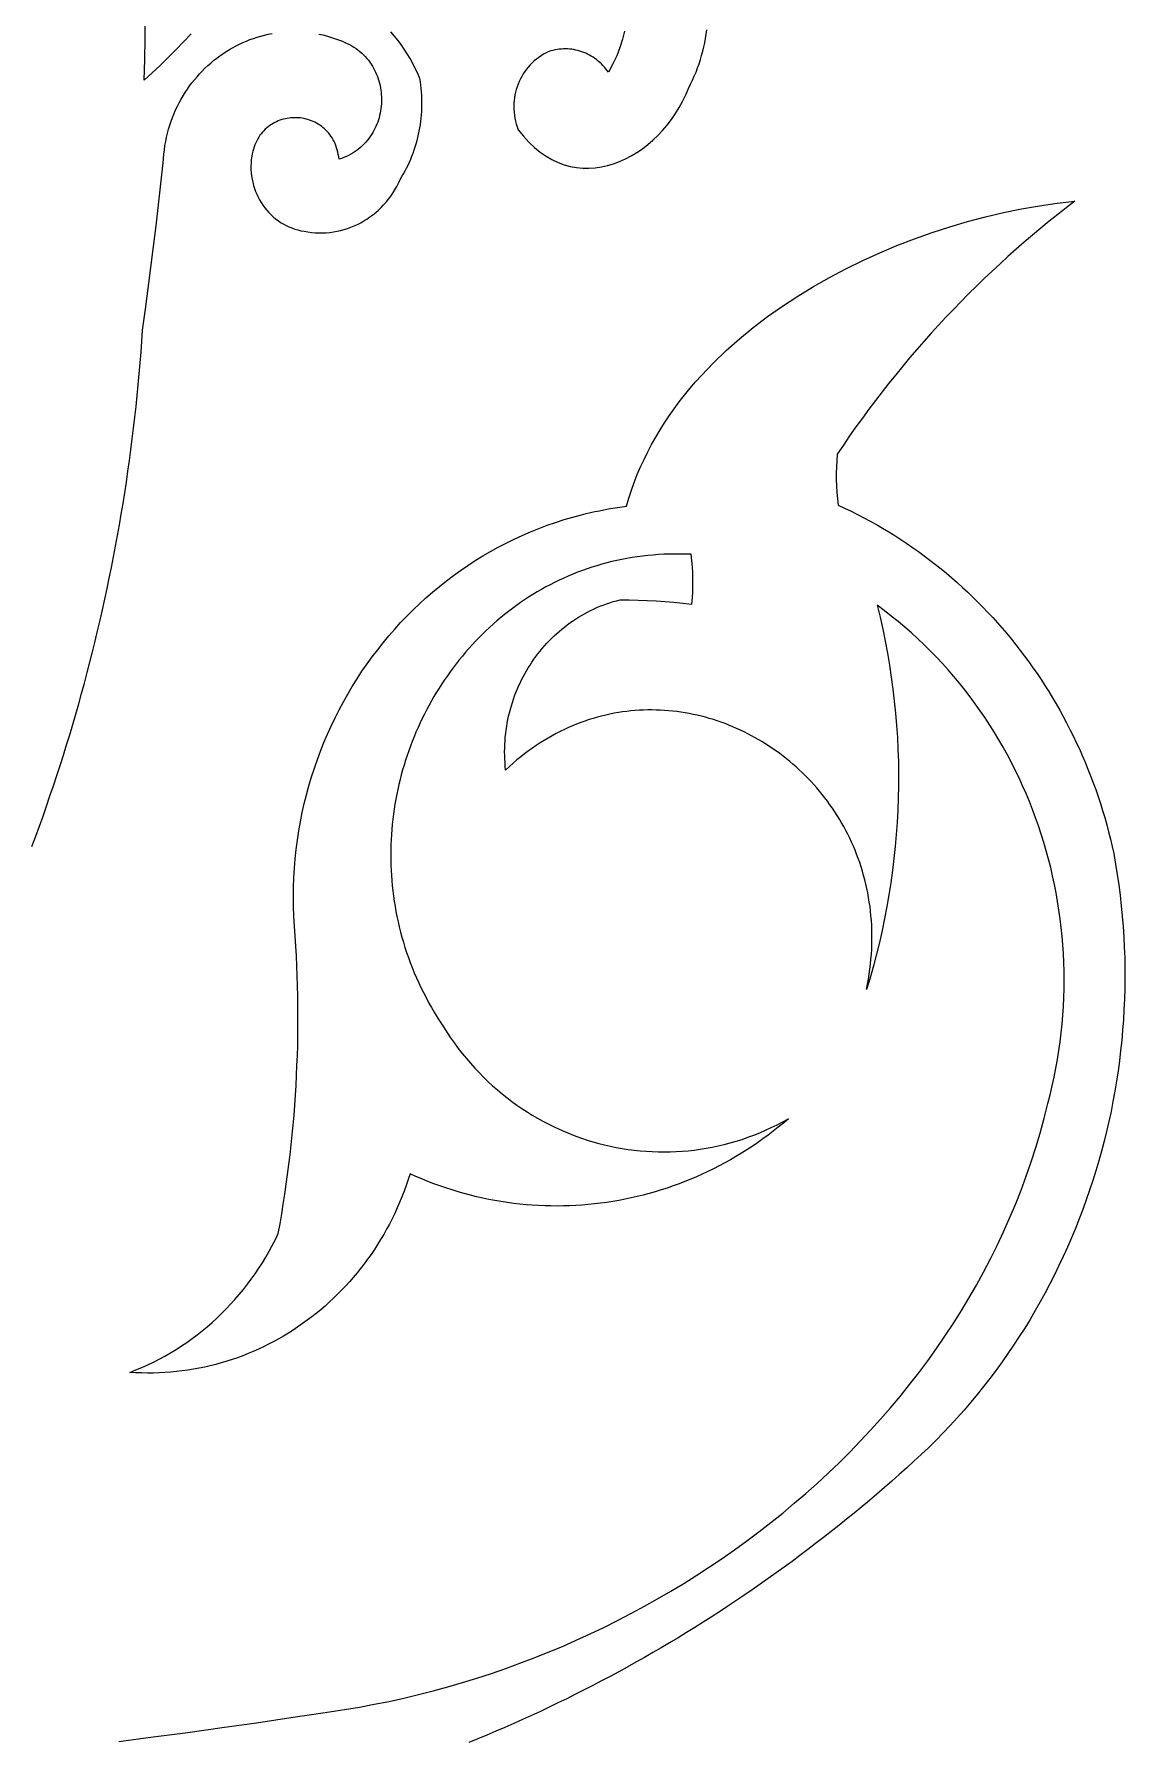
# Model space of a CAD drawing. Extents: x -425 to 425, y -1100 to 1100.
# Drawn here: x 70.5 to 214.1, y -197 to 27.7 of the extents above; entities that cross this region are included whole.
import ezdxf

# ---------------------------------------------------------------- set-up
doc = ezdxf.new("R2010")
doc.units = 0
doc.layers.add('LAYER_1', color=18, linetype='CONTINUOUS')

msp = doc.modelspace()

# ---------------------------------------------------------------- linework, layer by layer
at = {"layer": 'LAYER_1'}
for points in [[(91.15, 27.69), (90.16, 26.63), (89.16, 25.58), (88.14, 24.56), (87.1, 23.55), (86.05, 22.56), (84.98, 21.58), (85.06, 24.34), (85.1, 27.09), (85.1, 29.84)], [(70.22, -79.26), (70.71, -77.94), (71.19, -76.62), (71.67, -75.29), (72.13, -73.96), (72.59, -72.63), (73.04, -71.29), (73.49, -69.95), (73.92, -68.61), (74.35, -67.26), (74.77, -65.91), (75.18, -64.56), (75.58, -63.2), (75.98, -61.85), (76.37, -60.49), (76.75, -59.12), (77.12, -57.76), (77.48, -56.39), (77.84, -55.01), (78.19, -53.64), (78.53, -52.26), (78.86, -50.88), (79.18, -49.5), (79.5, -48.11), (79.81, -46.73), (80.1, -45.33), (80.4, -43.94), (80.68, -42.55), (80.95, -41.15), (81.22, -39.75), (81.48, -38.35), (81.73, -36.94), (81.97, -35.54), (82.2, -34.13), (82.43, -32.71), (82.64, -31.3), (82.85, -29.89), (83.05, -28.47), (83.24, -27.05), (83.42, -25.63), (83.6, -24.2), (83.76, -22.78), (83.92, -21.35), (84.07, -19.92), (84.21, -18.49), (84.34, -17.06), (84.46, -15.62), (84.58, -14.19), (84.69, -12.75), (84.78, -11.31), (85.16, -8.56), (85.52, -5.81), (85.87, -3.06), (86.22, -0.31), (86.55, 2.44), (86.88, 5.2), (87.19, 7.96), (87.49, 10.71), (87.53, 11.29), (87.58, 11.87), (87.64, 12.43), (87.72, 12.99), (87.82, 13.54), (87.93, 14.09), (88.06, 14.62), (88.2, 15.15), (88.36, 15.67), (88.53, 16.19), (88.72, 16.69), (88.92, 17.19), (89.13, 17.68), (89.36, 18.16), (89.6, 18.63), (89.85, 19.09), (90.11, 19.54), (90.39, 19.99), (90.68, 20.42), (90.97, 20.84), (91.28, 21.26), (91.61, 21.66), (91.94, 22.05), (92.28, 22.43), (92.63, 22.8), (92.99, 23.16), (93.36, 23.51), (93.74, 23.85), (94.13, 24.18), (94.53, 24.49), (94.93, 24.79), (95.35, 25.08), (95.77, 25.36), (96.2, 25.62), (96.63, 25.87), (97.08, 26.11), (97.53, 26.34), (97.98, 26.55), (98.44, 26.75), (98.91, 26.93), (99.38, 27.1), (99.86, 27.26), (100.34, 27.4), (100.83, 27.52), (101.32, 27.64), (101.82, 27.73)], [(107.96, 27.66), (108.48, 27.55), (109, 27.42), (109.52, 27.27), (110.04, 27.1), (110.56, 26.91), (111.08, 26.71), (111.4, 26.57), (111.72, 26.43), (112.03, 26.28), (112.32, 26.11), (112.6, 25.94), (112.88, 25.75), (113.14, 25.56), (113.39, 25.36), (113.63, 25.15), (113.86, 24.93), (114.08, 24.7), (114.29, 24.47), (114.49, 24.22), (114.67, 23.98), (114.85, 23.72), (115.02, 23.46), (115.17, 23.19), (115.31, 22.92), (115.45, 22.65), (115.57, 22.36), (115.68, 22.08), (115.79, 21.79), (115.88, 21.5), (115.96, 21.2), (116.03, 20.9), (116.09, 20.6), (116.14, 20.3), (116.17, 20), (116.2, 19.69), (116.22, 19.39), (116.23, 19.08), (116.22, 18.77), (116.21, 18.47), (116.18, 18.16), (116.15, 17.86), (116.1, 17.56), (116.05, 17.25), (115.98, 16.96), (115.9, 16.66), (115.82, 16.37), (115.72, 16.08), (115.61, 15.79), (115.49, 15.51), (115.36, 15.23), (115.22, 14.96), (115.07, 14.69), (114.91, 14.43), (114.74, 14.17), (114.56, 13.92), (114.37, 13.68), (114.17, 13.44), (113.96, 13.21), (113.74, 12.99), (113.51, 12.78), (113.26, 12.58), (113.01, 12.38), (112.75, 12.2), (112.48, 12.02), (112.19, 11.85), (111.9, 11.7), (111.6, 11.55), (111.28, 11.42), (110.96, 11.3), (110.63, 11.19), (110.59, 11.51), (110.54, 11.83), (110.47, 12.13), (110.4, 12.43), (110.31, 12.71), (110.21, 12.99), (110.11, 13.26), (109.99, 13.51), (109.86, 13.76), (109.72, 14), (109.57, 14.22), (109.42, 14.44), (109.25, 14.65), (109.08, 14.84), (108.9, 15.03), (108.71, 15.21), (108.51, 15.37), (108.31, 15.53), (108.11, 15.67), (107.89, 15.81), (107.68, 15.94), (107.45, 16.05), (107.23, 16.16), (107, 16.25), (106.76, 16.34), (106.53, 16.42), (106.29, 16.48), (106.04, 16.54), (105.8, 16.58), (105.55, 16.62), (105.31, 16.64), (105.06, 16.65), (104.81, 16.66), (104.56, 16.65), (104.31, 16.63), (104.07, 16.61), (103.82, 16.57), (103.58, 16.52), (103.34, 16.46), (103.1, 16.4), (102.86, 16.32), (102.63, 16.23), (102.4, 16.13), (102.17, 16.02), (101.95, 15.9), (101.73, 15.77), (101.52, 15.62), (101.32, 15.47), (101.12, 15.31), (100.93, 15.14), (100.74, 14.95), (100.56, 14.76), (100.39, 14.55), (100.23, 14.34), (100.08, 14.11), (99.93, 13.88), (99.8, 13.63), (99.67, 13.37), (99.56, 13.1), (99.45, 12.82), (99.36, 12.53), (99.27, 12.23), (99.2, 11.92), (99.14, 11.6), (99.08, 11.16), (99.05, 10.72), (99.03, 10.28), (99.04, 9.84), (99.07, 9.41), (99.12, 8.99), (99.18, 8.57), (99.27, 8.15), (99.38, 7.75), (99.5, 7.35), (99.64, 6.96), (99.8, 6.57), (99.98, 6.2), (100.18, 5.83), (100.39, 5.48), (100.61, 5.14), (100.86, 4.81), (101.11, 4.49), (101.39, 4.19), (101.67, 3.9), (101.97, 3.62), (102.28, 3.36), (102.61, 3.11), (102.95, 2.88), (103.3, 2.67), (103.66, 2.47), (104.03, 2.3), (104.41, 2.14), (104.81, 2), (105.21, 1.88), (105.62, 1.78), (106.04, 1.71), (106.53, 1.62), (107.02, 1.56), (107.51, 1.51), (107.99, 1.49), (108.47, 1.49), (108.95, 1.51), (109.43, 1.56), (109.9, 1.62), (110.37, 1.7), (110.84, 1.81), (111.3, 1.93), (111.75, 2.07), (112.19, 2.23), (112.63, 2.41), (113.06, 2.61), (113.49, 2.83), (113.9, 3.06), (114.3, 3.32), (114.7, 3.59), (115.08, 3.87), (115.46, 4.18), (115.82, 4.5), (116.17, 4.83), (116.5, 5.18), (116.83, 5.55), (117.14, 5.93), (117.43, 6.33), (117.71, 6.74), (117.98, 7.17), (118.23, 7.61), (118.46, 8.06), (118.68, 8.53), (118.9, 8.9), (119.12, 9.27), (119.33, 9.65), (119.53, 10.03), (119.72, 10.42), (119.9, 10.81), (120.07, 11.2), (120.23, 11.6), (120.39, 12), (120.53, 12.41), (120.66, 12.82), (120.79, 13.23), (120.91, 13.64), (121.01, 14.06), (121.11, 14.48), (121.2, 14.9), (121.27, 15.32), (121.34, 15.75), (121.4, 16.17), (121.45, 16.6), (121.49, 17.03), (121.52, 17.46), (121.54, 17.9), (121.55, 18.33), (121.55, 18.76), (121.54, 19.19), (121.52, 19.63), (121.49, 20.06), (121.46, 20.5), (121.41, 20.93), (121.35, 21.36), (121.28, 21.8), (120.99, 22.48), (120.67, 23.15), (120.34, 23.81), (119.98, 24.45), (119.61, 25.07), (119.22, 25.68), (118.8, 26.28), (118.37, 26.85), (117.92, 27.41), (117.46, 27.95)], [(148.21, 28.06), (147.95, 26.98), (147.61, 25.9), (147.19, 24.81), (146.69, 23.73), (146.1, 22.64), (145.93, 22.88), (145.75, 23.11), (145.57, 23.33), (145.37, 23.54), (145.17, 23.75), (144.96, 23.94), (144.75, 24.12), (144.53, 24.3), (144.31, 24.46), (144.07, 24.62), (143.84, 24.76), (143.6, 24.9), (143.35, 25.03), (143.1, 25.14), (142.85, 25.25), (142.59, 25.34), (142.33, 25.43), (142.07, 25.5), (141.8, 25.56), (141.53, 25.62), (141.26, 25.66), (140.99, 25.69), (140.72, 25.71), (140.44, 25.72), (140.17, 25.71), (139.89, 25.7), (139.61, 25.67), (139.34, 25.63), (139.06, 25.59), (138.79, 25.52), (138.51, 25.45), (138.24, 25.37), (137.89, 25.2), (137.55, 25.02), (137.22, 24.82), (136.91, 24.6), (136.61, 24.37), (136.32, 24.13), (136.04, 23.88), (135.78, 23.61), (135.53, 23.33), (135.3, 23.04), (135.08, 22.74), (134.87, 22.43), (134.68, 22.1), (134.51, 21.77), (134.35, 21.44), (134.21, 21.09), (134.08, 20.74), (133.96, 20.38), (133.87, 20.02), (133.79, 19.65), (133.72, 19.28), (133.68, 18.9), (133.65, 18.52), (133.64, 18.14), (133.65, 17.76), (133.67, 17.37), (133.71, 16.99), (133.77, 16.6), (133.86, 16.22), (133.95, 15.84), (134.07, 15.46), (134.21, 15.08), (134.9, 14.21), (135.62, 13.42), (136.36, 12.73), (137.11, 12.11), (137.88, 11.58), (138.66, 11.14), (139.46, 10.76), (140.26, 10.47), (141.07, 10.25), (141.89, 10.1), (142.71, 10.02), (143.53, 10.01), (144.34, 10.07), (145.16, 10.18), (145.96, 10.36), (146.76, 10.6), (147.55, 10.89), (148.33, 11.24), (149.09, 11.64), (149.83, 12.08), (150.56, 12.58), (151.26, 13.12), (151.94, 13.7), (152.59, 14.33), (153.22, 14.99), (153.81, 15.69), (154.38, 16.42), (154.91, 17.19), (155.4, 17.98), (155.85, 18.8), (156.27, 19.65), (156.64, 20.52), (156.91, 21.05), (157.16, 21.59), (157.39, 22.12), (157.62, 22.67), (157.83, 23.21), (158.02, 23.76), (158.2, 24.31), (158.36, 24.86), (158.51, 25.41), (158.65, 25.97), (158.77, 26.53), (158.88, 27.09), (158.97, 27.65), (159.05, 28.21)], [(81.66, -197.09), (86.19, -196.5), (90.72, -195.9), (95.24, -195.27), (99.77, -194.62), (104.29, -193.95), (108.8, -193.27), (113.32, -192.56), (115.27, -192.2), (117.22, -191.81), (119.16, -191.38), (121.1, -190.92), (123.03, -190.43), (124.96, -189.9), (126.87, -189.35), (128.78, -188.76), (130.68, -188.14), (132.57, -187.49), (134.45, -186.8), (136.32, -186.09), (138.18, -185.34), (140.03, -184.57), (141.86, -183.76), (143.69, -182.93), (145.49, -182.07), (147.29, -181.17), (149.06, -180.25), (150.83, -179.3), (152.57, -178.32), (154.3, -177.31), (156.02, -176.28), (157.71, -175.21), (159.39, -174.12), (161.05, -173), (162.68, -171.86), (164.3, -170.69), (165.9, -169.49), (167.47, -168.27), (169.03, -167.02), (170.56, -165.74), (172.06, -164.44), (173.55, -163.12), (175.01, -161.77), (176.44, -160.4), (177.85, -159), (179.23, -157.58), (180.58, -156.13), (181.91, -154.66), (183.21, -153.17), (184.48, -151.66), (185.72, -150.12), (186.93, -148.56), (188.11, -146.98), (189.26, -145.38), (190.38, -143.75), (191.46, -142.11), (192.51, -140.44), (193.53, -138.75), (194.52, -137.04), (195.46, -135.32), (196.38, -133.57), (197.26, -131.8), (198.1, -130.02), (198.9, -128.21), (199.67, -126.39), (200.4, -124.54), (201.09, -122.68), (201.74, -120.81), (202.35, -118.91), (202.91, -117), (203.44, -115.06), (203.93, -113.12), (204.22, -111.96), (204.5, -110.8), (204.75, -109.64), (204.98, -108.48), (205.19, -107.32), (205.38, -106.15), (205.54, -104.99), (205.68, -103.82), (205.8, -102.66), (205.9, -101.49), (205.98, -100.33), (206.03, -99.17), (206.06, -98.01), (206.07, -96.85), (206.06, -95.69), (206.03, -94.53), (205.98, -93.38), (205.9, -92.22), (205.81, -91.08), (205.69, -89.93), (205.55, -88.79), (205.39, -87.65), (205.22, -86.52), (205.02, -85.39), (204.8, -84.27), (204.56, -83.15), (204.3, -82.04), (204.02, -80.93), (203.72, -79.83), (203.4, -78.74), (203.06, -77.65), (202.7, -76.57), (202.32, -75.49), (201.92, -74.43), (201.51, -73.37), (201.07, -72.32), (200.61, -71.28), (200.14, -70.25), (199.64, -69.23), (199.13, -68.21), (198.6, -67.21), (198.05, -66.21), (197.48, -65.23), (196.9, -64.26), (196.29, -63.3), (195.67, -62.35), (195.03, -61.41), (194.37, -60.48), (193.69, -59.57), (193, -58.67), (192.28, -57.78), (191.55, -56.9), (190.81, -56.04), (190.04, -55.19), (189.26, -54.36), (188.46, -53.54), (187.64, -52.73), (186.81, -51.94), (185.96, -51.17), (185.1, -50.41), (184.21, -49.66), (183.31, -48.94), (182.4, -48.23), (181.46, -47.53), (181.84, -49.1), (182.19, -50.66), (182.52, -52.24), (182.81, -53.81), (183.08, -55.39), (183.32, -56.98), (183.53, -58.56), (183.72, -60.15), (183.88, -61.74), (184.01, -63.34), (184.12, -64.93), (184.2, -66.53), (184.25, -68.12), (184.27, -69.72), (184.27, -71.32), (184.24, -72.92), (184.18, -74.51), (184.09, -76.11), (183.98, -77.7), (183.84, -79.29), (183.67, -80.88), (183.48, -82.46), (183.26, -84.05), (183.01, -85.63), (182.74, -87.2), (182.43, -88.77), (182.11, -90.34), (181.75, -91.9), (181.37, -93.45), (180.96, -95), (180.52, -96.55), (180.06, -98.09), (180.19, -97.41), (180.31, -96.75), (180.41, -96.08), (180.51, -95.42), (180.58, -94.77), (180.65, -94.11), (180.7, -93.46), (180.74, -92.82), (180.76, -92.18), (180.78, -91.54), (180.78, -90.9), (180.76, -90.28), (180.74, -89.65), (180.7, -89.03), (180.65, -88.41), (180.59, -87.8), (180.52, -87.19), (180.43, -86.59), (180.33, -85.99), (180.23, -85.4), (180.11, -84.81), (179.98, -84.23), (179.84, -83.65), (179.68, -83.08), (179.52, -82.52), (179.35, -81.95), (179.16, -81.4), (178.97, -80.85), (178.76, -80.3), (178.55, -79.76), (178.33, -79.23), (178.09, -78.7), (177.85, -78.18), (177.6, -77.67), (177.33, -77.16), (177.06, -76.66), (176.78, -76.16), (176.49, -75.67), (176.2, -75.19), (175.89, -74.71), (175.58, -74.24), (175.25, -73.78), (174.92, -73.33), (174.58, -72.88), (174.24, -72.44), (173.88, -72), (173.52, -71.57), (173.15, -71.15), (172.78, -70.74), (172.39, -70.34), (172, -69.94), (171.61, -69.55), (171.2, -69.17), (170.79, -68.8), (170.37, -68.43), (169.95, -68.07), (169.52, -67.72), (169.09, -67.38), (168.65, -67.05), (168.2, -66.72), (167.75, -66.41), (167.29, -66.1), (166.83, -65.8), (166.36, -65.51), (165.89, -65.23), (165.41, -64.96), (164.93, -64.7), (164.45, -64.44), (163.96, -64.2), (163.46, -63.96), (162.96, -63.74), (162.46, -63.52), (161.95, -63.31), (161.44, -63.11), (160.93, -62.93), (160.42, -62.75), (159.9, -62.58), (159.37, -62.42), (158.85, -62.27), (158.32, -62.14), (157.79, -62.01), (157.25, -61.89), (156.72, -61.79), (156.18, -61.69), (155.64, -61.6), (155.1, -61.53), (154.55, -61.46), (154.01, -61.41), (153.46, -61.37), (152.91, -61.34), (152.37, -61.32), (151.82, -61.31), (151.26, -61.31), (150.71, -61.33), (150.16, -61.35), (149.61, -61.39), (149.06, -61.44), (148.5, -61.5), (147.95, -61.57), (147.4, -61.65), (146.84, -61.75), (146.29, -61.86), (145.74, -61.98), (145.19, -62.11), (144.64, -62.26), (144.09, -62.41), (143.54, -62.58), (143, -62.77), (142.45, -62.96), (141.91, -63.17), (141.37, -63.39), (140.83, -63.63), (140.29, -63.87), (139.75, -64.14), (139.22, -64.41), (138.69, -64.7), (138.16, -65), (137.63, -65.31), (137.11, -65.64), (136.59, -65.98), (136.08, -66.33), (135.56, -66.7), (135.05, -67.09), (134.55, -67.48), (134.05, -67.89), (133.55, -68.32), (133.05, -68.76), (132.56, -69.21), (132.52, -68.73), (132.48, -68.24), (132.45, -67.76), (132.44, -67.28), (132.43, -66.8), (132.44, -66.32), (132.46, -65.84), (132.49, -65.37), (132.52, -64.89), (132.57, -64.42), (132.63, -63.96), (132.7, -63.49), (132.78, -63.03), (132.87, -62.57), (132.96, -62.12), (133.07, -61.67), (133.19, -61.22), (133.32, -60.77), (133.45, -60.33), (133.6, -59.89), (133.75, -59.46), (133.91, -59.03), (134.09, -58.61), (134.27, -58.19), (134.46, -57.77), (134.66, -57.36), (134.86, -56.96), (135.08, -56.56), (135.3, -56.16), (135.53, -55.77), (135.77, -55.39), (136.02, -55.01), (136.28, -54.64), (136.54, -54.27), (136.82, -53.91), (137.1, -53.56), (137.38, -53.21), (137.68, -52.87), (137.98, -52.53), (138.29, -52.21), (138.6, -51.89), (138.93, -51.57), (139.26, -51.27), (139.59, -50.97), (139.94, -50.68), (140.29, -50.4), (140.65, -50.12), (141.01, -49.85), (141.38, -49.6), (141.76, -49.34), (142.14, -49.1), (142.53, -48.87), (142.92, -48.65), (143.32, -48.43), (143.73, -48.22), (144.14, -48.03), (144.56, -47.84), (144.98, -47.66), (145.41, -47.49), (145.84, -47.34), (146.28, -47.19), (146.72, -47.05), (147.17, -46.92), (147.62, -46.81), (148.81, -46.82), (149.99, -46.85), (151.18, -46.89), (152.36, -46.95), (153.54, -47.03), (154.72, -47.13), (155.9, -47.24), (157.08, -47.36), (157.14, -46.54), (157.18, -45.73), (157.2, -44.91), (157.2, -44.09), (157.18, -43.27), (157.14, -42.45), (157.08, -41.64), (157, -40.82), (156.27, -40.79), (155.54, -40.78), (154.82, -40.78), (154.1, -40.79), (153.39, -40.81), (152.68, -40.85), (151.97, -40.91), (151.27, -40.97), (150.58, -41.05), (149.89, -41.14), (149.21, -41.24), (148.53, -41.36), (147.85, -41.49), (147.18, -41.63), (146.52, -41.78), (145.86, -41.95), (145.21, -42.13), (144.57, -42.32), (143.92, -42.52), (143.29, -42.73), (142.66, -42.95), (142.04, -43.18), (141.42, -43.43), (140.81, -43.69), (140.2, -43.95), (139.61, -44.23), (139.01, -44.52), (138.43, -44.82), (137.85, -45.12), (137.27, -45.44), (136.71, -45.77), (136.15, -46.11), (135.59, -46.46), (135.05, -46.81), (134.51, -47.18), (133.98, -47.56), (133.45, -47.94), (132.93, -48.34), (132.42, -48.74), (131.92, -49.15), (131.42, -49.57), (130.93, -50), (130.45, -50.43), (129.97, -50.88), (129.51, -51.33), (129.05, -51.79), (128.59, -52.26), (128.15, -52.74), (127.71, -53.22), (127.29, -53.71), (126.87, -54.21), (126.46, -54.71), (126.05, -55.22), (125.66, -55.74), (125.27, -56.27), (124.89, -56.8), (124.52, -57.33), (124.16, -57.88), (123.81, -58.43), (123.46, -58.98), (123.13, -59.54), (122.8, -60.11), (122.48, -60.68), (122.17, -61.26), (121.87, -61.84), (121.58, -62.43), (121.3, -63.02), (121.03, -63.62), (120.76, -64.22), (120.51, -64.83), (120.27, -65.44), (120.03, -66.06), (119.81, -66.68), (119.59, -67.3), (119.39, -67.93), (119.19, -68.56), (119, -69.19), (118.83, -69.83), (118.66, -70.47), (118.51, -71.12), (118.36, -71.76), (118.23, -72.41), (118.1, -73.07), (117.99, -73.72), (117.88, -74.38), (117.79, -75.04), (117.71, -75.7), (117.64, -76.37), (117.57, -77.03), (117.52, -77.7), (117.48, -78.37), (117.46, -79.04), (117.44, -79.71), (117.43, -80.39), (117.44, -81.06), (117.45, -81.74), (117.48, -82.42), (117.52, -83.09), (117.57, -83.77), (117.63, -84.45), (117.71, -85.13), (117.79, -85.8), (117.89, -86.48), (118, -87.16), (118.12, -87.84), (118.26, -88.51), (118.4, -89.19), (118.56, -89.87), (118.73, -90.54), (118.91, -91.21), (119.11, -91.89), (119.31, -92.56), (119.53, -93.23), (119.76, -93.9), (120.01, -94.56), (120.27, -95.23), (120.54, -95.89), (120.82, -96.55), (121.12, -97.21), (121.42, -97.86), (121.75, -98.52), (122.08, -99.17), (122.43, -99.82), (122.79, -100.46), (123.17, -101.1), (123.56, -101.74), (123.96, -102.38), (124.38, -103.01), (124.84, -103.74), (125.32, -104.46), (125.82, -105.16), (126.33, -105.85), (126.85, -106.52), (127.39, -107.18), (127.93, -107.81), (128.49, -108.44), (129.06, -109.04), (129.65, -109.64), (130.24, -110.21), (130.85, -110.77), (131.47, -111.31), (132.09, -111.83), (132.73, -112.34), (133.38, -112.83), (134.04, -113.31), (134.7, -113.77), (135.38, -114.21), (136.06, -114.63), (136.75, -115.04), (137.45, -115.43), (138.16, -115.8), (138.87, -116.16), (139.6, -116.49), (140.32, -116.81), (141.06, -117.12), (141.8, -117.4), (142.55, -117.67), (143.3, -117.92), (144.05, -118.15), (144.82, -118.36), (145.58, -118.55), (146.35, -118.73), (147.12, -118.89), (147.9, -119.03), (148.68, -119.15), (149.46, -119.25), (150.25, -119.34), (151.04, -119.4), (151.83, -119.45), (152.62, -119.48), (153.41, -119.48), (154.2, -119.47), (155, -119.44), (155.79, -119.39), (156.59, -119.33), (157.38, -119.24), (158.17, -119.13), (158.97, -119), (159.76, -118.86), (160.55, -118.69), (161.33, -118.5), (162.12, -118.3), (162.9, -118.07), (163.68, -117.83), (164.46, -117.56), (165.23, -117.27), (166, -116.96), (166.76, -116.64), (167.53, -116.29), (168.28, -115.92), (169.03, -115.53), (169.78, -115.12), (169.12, -115.68), (168.45, -116.23), (167.78, -116.76), (167.1, -117.28), (166.41, -117.78), (165.72, -118.27), (165.02, -118.75), (164.31, -119.21), (163.6, -119.66), (162.88, -120.1), (162.15, -120.52), (161.42, -120.93), (160.68, -121.32), (159.94, -121.7), (159.19, -122.07), (158.44, -122.42), (157.68, -122.76), (156.92, -123.08), (156.15, -123.39), (155.38, -123.69), (154.61, -123.97), (153.83, -124.24), (153.04, -124.49), (152.26, -124.73), (151.47, -124.96), (150.68, -125.17), (149.88, -125.36), (149.08, -125.55), (148.28, -125.71), (147.48, -125.87), (146.67, -126.01), (145.86, -126.13), (145.05, -126.24), (144.24, -126.34), (143.43, -126.42), (142.61, -126.49), (141.79, -126.54), (140.98, -126.58), (140.16, -126.6), (139.34, -126.61), (138.52, -126.6), (137.7, -126.58), (136.88, -126.55), (136.06, -126.5), (135.25, -126.43), (134.43, -126.35), (133.61, -126.26), (132.79, -126.15), (131.98, -126.02), (131.16, -125.88), (130.35, -125.73), (129.54, -125.56), (128.73, -125.38), (127.92, -125.18), (127.11, -124.96), (126.31, -124.73), (125.51, -124.49), (124.71, -124.23), (123.91, -123.96), (123.12, -123.67), (122.33, -123.36), (121.55, -123.04), (120.76, -122.71), (119.99, -122.36), (119.74, -123.13), (119.48, -123.89), (119.2, -124.65), (118.91, -125.39), (118.61, -126.13), (118.29, -126.86), (117.96, -127.57), (117.62, -128.28), (117.26, -128.98), (116.89, -129.67), (116.51, -130.35), (116.11, -131.02), (115.7, -131.68), (115.28, -132.33), (114.85, -132.97), (114.4, -133.6), (113.95, -134.22), (113.48, -134.82), (113, -135.42), (112.51, -136), (112.01, -136.58), (111.5, -137.14), (110.97, -137.69), (110.44, -138.23), (109.9, -138.75), (109.35, -139.27), (108.79, -139.77), (108.22, -140.26), (107.64, -140.74), (107.05, -141.2), (106.45, -141.65), (105.84, -142.09), (105.23, -142.52), (104.6, -142.93), (103.97, -143.33), (103.33, -143.72), (102.69, -144.09), (102.03, -144.45), (101.37, -144.8), (100.7, -145.13), (100.03, -145.44), (99.35, -145.75), (98.66, -146.04), (97.96, -146.31), (97.26, -146.57), (96.56, -146.81), (95.85, -147.04), (95.13, -147.26), (94.41, -147.45), (93.68, -147.64), (92.95, -147.8), (92.21, -147.96), (91.47, -148.09), (90.72, -148.21), (89.98, -148.32), (89.22, -148.4), (88.47, -148.48), (87.71, -148.53), (86.94, -148.57), (86.18, -148.59), (85.41, -148.59), (84.64, -148.58), (83.86, -148.55), (83.09, -148.5), (83.88, -148.19), (84.67, -147.86), (85.45, -147.51), (86.21, -147.15), (86.97, -146.76), (87.72, -146.35), (88.45, -145.93), (89.18, -145.49), (89.89, -145.03), (90.6, -144.56), (91.29, -144.06), (91.97, -143.55), (92.63, -143.03), (93.29, -142.49), (93.93, -141.93), (94.56, -141.35), (95.18, -140.76), (95.78, -140.16), (96.37, -139.54), (96.94, -138.9), (97.5, -138.25), (98.05, -137.59), (98.58, -136.91), (99.09, -136.22), (99.59, -135.52), (100.08, -134.8), (100.55, -134.07), (101, -133.32), (101.44, -132.57), (101.85, -131.8), (102.26, -131.02), (102.64, -130.22), (102.87, -128.93), (103.09, -127.64), (103.3, -126.35), (103.5, -125.05), (103.69, -123.75), (103.87, -122.46), (104.03, -121.16), (104.19, -119.86), (104.34, -118.55), (104.47, -117.25), (104.59, -115.95), (104.71, -114.64), (104.81, -113.34), (104.9, -112.03), (104.98, -110.72), (105.05, -109.41), (105.1, -108.11), (105.15, -106.8), (105.19, -105.49), (105.21, -104.18), (105.23, -102.87), (105.23, -101.56), (105.23, -100.25), (105.21, -98.94), (105.18, -97.63), (105.14, -96.31), (105.09, -95), (105.03, -93.69), (104.95, -92.38), (104.87, -91.08), (104.78, -89.77), (104.67, -88.46), (104.63, -87.18), (104.62, -85.92), (104.64, -84.65), (104.69, -83.4), (104.76, -82.15), (104.87, -80.91), (105, -79.67), (105.16, -78.45), (105.34, -77.23), (105.56, -76.02), (105.8, -74.82), (106.06, -73.63), (106.36, -72.46), (106.67, -71.29), (107.02, -70.13), (107.39, -68.98), (107.78, -67.84), (108.2, -66.72), (108.64, -65.61), (109.11, -64.51), (109.6, -63.42), (110.11, -62.35), (110.64, -61.29), (111.2, -60.25), (111.78, -59.22), (112.38, -58.2), (113.01, -57.2), (113.65, -56.22), (114.32, -55.25), (115.01, -54.3), (115.72, -53.37), (116.44, -52.45), (117.19, -51.55), (117.96, -50.67), (118.74, -49.81), (119.55, -48.96), (120.37, -48.14), (121.21, -47.33), (122.07, -46.55), (122.95, -45.78), (123.85, -45.04), (124.76, -44.31), (125.69, -43.61), (126.63, -42.93), (127.59, -42.27), (128.57, -41.64), (129.56, -41.02), (130.57, -40.43), (131.59, -39.87), (132.63, -39.33), (133.68, -38.81), (134.74, -38.32), (135.82, -37.85), (136.91, -37.41), (138.02, -37), (139.13, -36.61), (140.26, -36.25), (141.4, -35.91), (142.56, -35.61), (143.14, -35.46), (143.72, -35.33), (144.31, -35.2), (144.9, -35.08), (145.49, -34.96), (146.08, -34.85), (146.68, -34.75), (147.28, -34.66), (147.88, -34.58), (148.49, -34.5), (148.79, -33.44), (149.13, -32.39), (149.5, -31.36), (149.89, -30.33), (150.32, -29.32), (150.78, -28.32), (151.26, -27.33), (151.77, -26.36), (152.31, -25.39), (152.88, -24.44), (153.48, -23.5), (154.09, -22.57), (154.74, -21.66), (155.41, -20.76), (156.1, -19.87), (156.82, -18.99), (157.56, -18.13), (158.32, -17.28), (159.91, -15.62), (161.58, -14.01), (163.33, -12.46), (165.15, -10.97), (167.04, -9.53), (168.99, -8.15), (171.01, -6.83), (173.07, -5.56), (175.19, -4.36), (177.35, -3.22), (179.56, -2.14), (181.8, -1.12), (184.07, -0.17), (186.36, 0.72), (188.68, 1.54), (191.02, 2.3), (193.37, 2.99), (195.73, 3.61), (198.09, 4.16), (200.45, 4.64), (202.81, 5.05), (205.15, 5.39), (207.48, 5.66), (206.35, 4.79), (205.23, 3.91), (204.11, 3.02), (203.01, 2.12), (201.91, 1.2), (200.83, 0.28), (199.75, -0.66), (198.68, -1.61), (197.63, -2.57), (196.58, -3.55), (195.55, -4.53), (194.52, -5.52), (193.5, -6.53), (192.5, -7.55), (191.5, -8.57), (190.51, -9.61), (189.54, -10.66), (188.57, -11.72), (187.62, -12.79), (186.68, -13.87), (185.74, -14.96), (184.82, -16.06), (183.91, -17.18), (183.01, -18.3), (182.12, -19.43), (181.24, -20.57), (180.37, -21.72), (179.52, -22.88), (178.67, -24.05), (177.84, -25.24), (177.02, -26.43), (176.21, -27.63), (176.14, -28.46), (176.09, -29.3), (176.06, -30.14), (176.06, -30.98), (176.09, -31.82), (176.14, -32.66), (176.22, -33.5), (176.32, -34.34), (177.18, -34.73), (178.03, -35.14), (178.88, -35.56), (179.71, -36), (180.54, -36.45), (181.36, -36.91), (182.18, -37.38), (182.98, -37.86), (183.78, -38.36), (184.57, -38.86), (185.35, -39.38), (186.13, -39.91), (186.89, -40.45), (187.65, -41), (188.4, -41.57), (189.14, -42.14), (189.87, -42.72), (190.59, -43.32), (191.3, -43.93), (192.01, -44.54), (192.7, -45.17), (193.39, -45.81), (194.07, -46.46), (194.73, -47.11), (195.39, -47.78), (196.04, -48.46), (196.68, -49.14), (197.31, -49.84), (197.92, -50.55), (198.53, -51.26), (199.13, -51.99), (199.72, -52.72), (200.3, -53.46), (200.87, -54.21), (201.42, -54.97), (201.97, -55.74), (202.51, -56.51), (203.03, -57.3), (203.55, -58.09), (204.05, -58.89), (204.54, -59.7), (205.02, -60.52), (205.5, -61.34), (205.95, -62.17), (206.4, -63.01), (206.84, -63.86), (207.26, -64.71), (207.67, -65.58), (208.08, -66.44), (208.46, -67.32), (208.84, -68.2), (209.21, -69.09), (209.56, -69.98), (209.9, -70.88), (210.23, -71.79), (210.54, -72.7), (210.85, -73.62), (211.14, -74.55), (211.42, -75.48), (211.68, -76.42), (211.93, -77.36), (212.17, -78.31), (212.4, -79.26), (212.61, -80.22), (212.85, -81.59), (213.07, -82.96), (213.26, -84.33), (213.44, -85.7), (213.59, -87.07), (213.72, -88.44), (213.83, -89.81), (213.92, -91.18), (213.99, -92.55), (214.04, -93.92), (214.06, -95.29), (214.06, -96.65), (214.05, -98.02), (214.01, -99.38), (213.95, -100.74), (213.87, -102.09), (213.77, -103.45), (213.65, -104.8), (213.51, -106.15), (213.35, -107.49), (213.17, -108.83), (212.97, -110.17), (212.74, -111.5), (212.5, -112.83), (212.24, -114.15), (211.96, -115.47), (211.66, -116.78), (211.33, -118.09), (210.99, -119.39), (210.63, -120.68), (210.25, -121.97), (209.85, -123.25), (209.43, -124.53), (208.99, -125.79), (208.54, -127.06), (208.06, -128.31), (207.56, -129.55), (207.05, -130.79), (206.51, -132.02), (205.96, -133.24), (205.39, -134.45), (204.8, -135.66), (204.19, -136.85), (203.57, -138.03), (202.92, -139.21), (202.26, -140.37), (201.58, -141.53), (200.88, -142.67), (200.16, -143.8), (199.42, -144.92), (198.67, -146.03), (197.9, -147.13), (197.11, -148.22), (196.3, -149.29), (195.48, -150.36), (194.63, -151.41), (193.77, -152.44), (192.9, -153.47), (192, -154.48), (191.09, -155.48), (190.16, -156.46), (189.22, -157.43), (188.25, -158.38), (187.27, -159.32), (186.31, -160.21), (185.35, -161.08), (184.37, -161.95), (183.4, -162.81), (182.42, -163.67), (181.43, -164.52), (180.44, -165.36), (179.44, -166.19), (178.44, -167.02), (177.43, -167.84), (176.42, -168.66), (175.41, -169.46), (174.39, -170.26), (173.36, -171.05), (172.33, -171.84), (171.3, -172.62), (170.26, -173.39), (169.22, -174.15), (168.17, -174.91), (167.12, -175.66), (166.06, -176.4), (165, -177.14), (163.93, -177.87), (162.86, -178.59), (161.79, -179.3), (160.71, -180.01), (159.63, -180.71), (158.54, -181.4), (157.45, -182.08), (156.35, -182.76), (155.25, -183.43), (154.15, -184.09), (153.04, -184.75), (151.93, -185.4), (150.82, -186.04), (149.7, -186.67), (148.57, -187.29), (147.45, -187.91), (146.31, -188.52), (145.18, -189.12), (144.04, -189.72), (142.9, -190.31), (141.75, -190.88), (140.6, -191.46), (139.45, -192.02), (138.29, -192.58), (137.13, -193.13), (135.97, -193.67), (134.8, -194.2), (133.63, -194.73), (132.46, -195.24), (131.28, -195.75), (130.1, -196.25), (128.91, -196.75), (127.72, -197.23)]]:
    msp.add_lwpolyline(points, dxfattribs=at)

doc.saveas('drawing.dxf')
